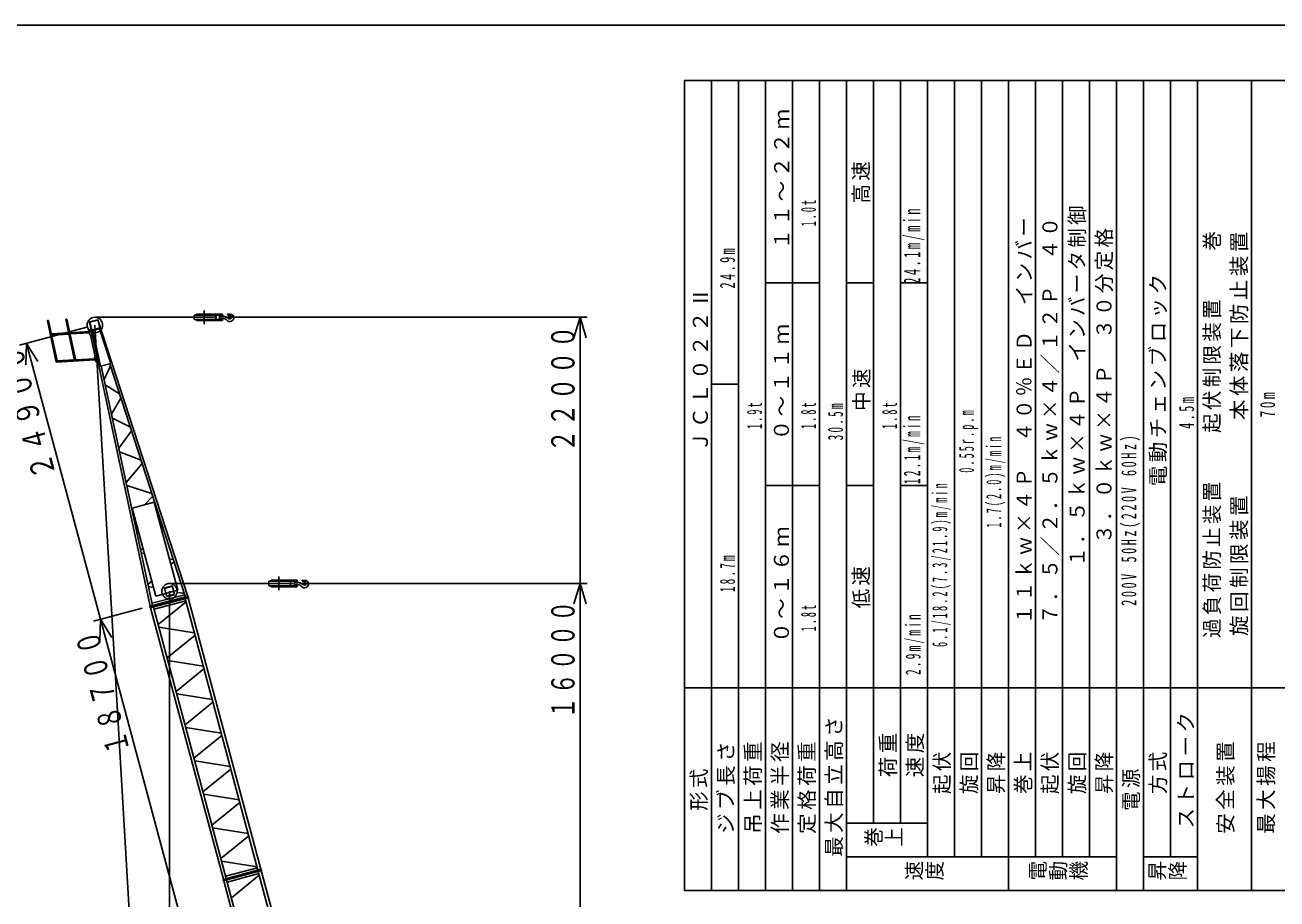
# Model space of a CAD drawing. Units: millimetres, scale not verified. Extents: x -41641 to 29787, y -88892 to 19460.
# Drawn here: x -17813 to 9655, y 113 to 19295 of the extents above; entities that cross this region are included whole.
import ezdxf
from ezdxf.enums import TextEntityAlignment as Align

# ---------------------------------------------------------------- set-up
doc = ezdxf.new("R2010")
doc.units = ezdxf.units.MM
doc.header["$LTSCALE"] = 70
doc.layers.add('0-0_L-1-1', color=4, linetype='Continuous')
doc.layers.add('1-2_NTEXT', color=7, linetype='Continuous')
doc.styles.add('ＭＳ ゴシック', font='')
doc.styles.get('ＭＳ ゴシック').set_extended_font_data('MS Gothic')

msp = doc.modelspace()

# ---------------------------------------------------------------- linework, layer by layer
at = {"layer": '0-0_L-1-1'}
for p, q in [((-3346.22, 301.56), (-3346.22, 18079.34)), ((-3346.22, 18079.34), (13838.97, 18079.34)), ((-2753.63, 301.56), (-2753.63, 18079.34)), ((-2161.04, 301.56), (-2161.04, 18079.34)), ((-1568.44, 301.56), (-1568.44, 18079.34)), ((-975.85, 301.56), (-975.85, 18079.34)), ((-383.26, 301.56), (-383.26, 18079.34)), ((209.33, 301.56), (209.33, 18079.34)), ((801.93, 1780.08), (801.93, 18079.34)), ((1394.52, 1780.08), (1394.52, 18079.34)), ((1987.11, 1040.82), (1987.11, 18079.34)), ((2579.7, 1040.82), (2579.7, 18079.34)), ((3172.3, 1040.82), (3172.3, 18079.34)), ((3764.89, 301.56), (3764.89, 18079.34)), ((4357.48, 1040.82), (4357.48, 18079.34)), ((4950.08, 1040.82), (4950.08, 18079.34)), ((5542.67, 1040.82), (5542.67, 18079.34)), ((6135.26, 301.56), (6135.26, 18079.34)), ((6727.85, 301.56), (6727.85, 18079.34)), ((7320.45, 1040.82), (7320.45, 18079.34)), ((7913.04, 301.56), (7913.04, 18079.34)), ((9098.22, 301.56), (9098.22, 18079.34)), ((-1568.44, 13634.9), (-383.26, 13634.9)), ((209.33, 13634.9), (801.93, 13634.9)), ((1394.52, 13634.9), (1987.11, 13634.9)), ((-14102.35, 12930.35), (-13482.35, 12930.35)), ((-14102.35, 12830.35), (-14102.35, 12930.35)), ((-14052.35, 12950.35), (-13482.35, 12950.35)), ((-14052.35, 12930.35), (-14052.35, 12950.35)), ((-13882.35, 12730.35), (-13882.35, 13030.35)), ((-13628.35, 12830.35), (-13628.35, 12930.35)), ((-13482.35, 12930.35), (-13482.35, 12950.35)), ((-13482.35, 12930.35), (-13482.35, 12950.35)), ((-13362.48, 12949.69), (-13323.36, 12945.79)), ((-17931.68, 12267.44), (-16454.21, 12663.49)), ((-17129.02, 11895.49), (-17321.68, 12799.37)), ((-17107.28, 11924.01), (-17295.08, 12805.04)), ((-16920.61, 12836.48), (-16893.14, 12838.09)), ((-16727.94, 11932.6), (-16920.61, 12836.48)), ((-16700.47, 11934.21), (-16893.14, 12838.09)), ((-16396.96, 12778.24), (-16213.43, 12827.41)), ((-15067.92, 6543.15), (-16396.96, 12778.24)), ((-16343.99, 12599.87), (-16392.13, 12779.53)), ((-16390.58, 12773.74), (-16216.71, 12820.32)), ((-16343.99, 12599.87), (-16170.12, 12646.46)), ((-16280.35, 12880.35), (-13602.31, 12880.35)), ((-14835.6, -11962.04), (-16280.35, 12710.1)), ((-16170.12, 12646.46), (-16218.26, 12826.12)), ((-14244.16, 6754.78), (-16213.43, 12827.41)), ((-16199.71, 12623), (-16204.34, 12637.29)), ((-14102.35, 12830.35), (-13482.35, 12830.35)), ((-14052.35, 12810.35), (-14052.35, 12830.35)), ((-14052.35, 12810.35), (-13482.35, 12810.35)), ((-13548.35, 12903.46), (-13467.35, 12903.46)), ((-13548.35, 12858.35), (-13548.35, 12903.46)), ((-13548.35, 12857.23), (-13548.35, 12902.35)), ((-13548.35, 12858.35), (-13467.35, 12858.35)), ((-13482.35, 12810.35), (-13482.35, 12830.35)), ((-13482.35, 12810.35), (-13482.35, 12830.35)), ((-13422.31, 12880.35), (-5477.36, 12880.35)), ((-13417.69, 12842.8), (-13412.43, 12839.79)), ((-13394, 12883.19), (-13334.46, 12849.82)), ((-5769.86, 12430.35), (-5634.86, 12880.35)), ((-5634.86, 7037.96), (-5634.86, 12880.35)), ((-5499.86, 12430.35), (-5634.86, 12880.35)), ((-17233.82, 12517.63), (-16857.34, 12539.67)), ((-17228.08, 12490.72), (-16851.6, 12512.76)), ((-16829.87, 12541.28), (-16408.96, 12565.93)), ((-16824.14, 12514.37), (-16403.23, 12539.02)), ((-16416.64, 12601.94), (-16360.09, 12605.25)), ((-16392.68, 12489.55), (-16416.64, 12601.94)), ((-16386.62, 12489.91), (-16410.58, 12602.3)), ((-16392.68, 12489.55), (-16336.13, 12492.86)), ((-16272.31, 12011.18), (-16373.3, 12484.94)), ((-16325.98, 12589.16), (-16180.36, 12628.18)), ((-16158.98, 11805.69), (-16325.98, 12589.16)), ((-16306.64, 12594.35), (-16309.77, 12609.04)), ((-15933.26, 11866.17), (-16180.36, 12628.18)), ((-17793.43, 11838.61), (-17779.55, 12308.22)), ((-17532.64, 11908.52), (-17779.55, 12308.22)), ((-17129.02, 11895.49), (-16276.69, 11945.4)), ((-17129.02, 11895.49), (-17107.28, 11924.01)), ((-17107.28, 11924.01), (-16730.81, 11946.06)), ((-16727.94, 11932.6), (-16700.47, 11934.21)), ((-16703.34, 11947.66), (-16282.43, 11972.31)), ((-16290.11, 12008.33), (-16233.55, 12011.64)), ((-16269.02, 11909.39), (-16290.11, 12008.33)), ((-16262.96, 11909.74), (-16284.05, 12008.68)), ((-16269.02, 11909.39), (-16212.47, 11912.7)), ((-16158.98, 11805.69), (-15933.26, 11866.17)), ((-16076.34, 11513.94), (-15938.37, 11817.12)), ((-14291.72, 6739.35), (-15952.6, 11860.99)), ((-15019.01, 6553.58), (-16139.64, 11810.87)), ((-16052.12, 11400.3), (-15739.43, 11203.64)), ((-2753.63, 11412.67), (-2161.04, 11412.67)), ((-15915.14, 10757.68), (-15707.48, 11105.11)), ((-15895.65, 10666.25), (-15501.77, 10470.76)), ((-15754.94, 10006.12), (-15475.49, 10389.73)), ((-15738.63, 9929.6), (-15265.19, 9741.22)), ((-15595.3, 9257.17), (-15242.87, 9672.4)), ((-15581.27, 9191.36), (-15029.25, 9013.65)), ((-1568.44, 9190.45), (-383.26, 9190.45)), ((209.33, 9190.45), (801.93, 9190.45)), ((1394.52, 9190.45), (1987.11, 9190.45)), ((-15462.35, 8691.37), (-14979.39, 8820.78)), ((-15192.29, 8763.73), (-15009.85, 8953.82)), ((-14461.75, 6888.93), (-14979.39, 8820.78)), ((-14944.72, 6759.52), (-15462.35, 8691.37)), ((-15436, 8509.81), (-15418.57, 8527.97)), ((-15423.69, 8452.07), (-15396.32, 8444.91)), ((-14839.67, 8299.35), (-14793.71, 8287.33)), ((-14813.07, 8200.04), (-14776.55, 8234.41)), ((-15276.91, 7763.5), (-15226.46, 7810.98)), ((-15265.95, 7712.05), (-15195.97, 7697.19)), ((-14647.1, 7580.66), (-14558.45, 7561.84)), ((-14613.13, 7453.88), (-14543.06, 7514.39)), ((-12245.23, 6887.96), (-12245.23, 7187.96)), ((-15117.99, 7017.9), (-15033.5, 7090.86)), ((-15107.83, 6970.24), (-14995.31, 6948.33)), ((-14944.72, 6759.52), (-14461.75, 6888.93)), ((-14759.84, 6935.85), (-14576.32, 6985.02)), ((-14706.87, 6757.48), (-14755.01, 6937.14)), ((-14753.46, 6931.35), (-14579.6, 6977.93)), ((-14643.23, 7037.96), (-11933.38, 7037.96)), ((-14643.23, -11665.35), (-14643.23, 6867.71)), ((-14533.01, 6804.07), (-14581.15, 6983.73)), ((-12465.23, 7087.96), (-11845.23, 7087.96)), ((-12465.23, 6987.96), (-12465.23, 7087.96)), ((-12465.23, 6987.96), (-11845.23, 6987.96)), ((-12415.23, 7107.96), (-11845.23, 7107.96)), ((-12415.23, 7087.96), (-12415.23, 7107.96)), ((-12415.23, 6967.96), (-12415.23, 6987.96)), ((-12415.23, 6967.96), (-11845.23, 6967.96)), ((-11991.23, 6987.96), (-11991.23, 7087.96)), ((-11911.23, 7015.96), (-11911.23, 7061.07)), ((-11911.23, 7059.96), (-11830.23, 7059.96)), ((-11911.23, 7014.84), (-11911.23, 7059.96)), ((-11911.23, 7014.84), (-11830.23, 7014.84)), ((-11845.23, 7087.96), (-11845.23, 7107.96)), ((-11845.23, 7087.96), (-11845.23, 7107.96)), ((-11845.23, 6967.96), (-11845.23, 6987.96)), ((-11845.23, 6967.96), (-11845.23, 6987.96)), ((-11780.57, 7000.41), (-11775.31, 6997.4)), ((-11756.89, 7040.8), (-11697.35, 7007.43)), ((-11753.38, 7037.96), (-5477.36, 7037.96)), ((-11753.38, 7037.96), (-5477.36, 7037.96)), ((-11725.36, 7107.3), (-11686.24, 7103.4)), ((-5769.86, 6587.96), (-5634.86, 7037.96)), ((-5634.86, -8962.04), (-5634.86, 7037.96)), ((-5499.86, 6587.96), (-5634.86, 7037.96)), ((-15077.82, 6540.61), (-14234.92, 6757.15)), ((-15071.13, 6516.52), (-14230.78, 6741.7)), ((-15066.99, 6501.07), (-14226.64, 6726.24)), ((-15029.88, 6604.55), (-14308.14, 6789.96)), ((-14981.61, 6472.18), (-14286.14, 6658.53)), ((-14892.33, 6139), (-14280.17, 6636.26)), ((-14706.87, 6757.48), (-14533.01, 6804.07)), ((-14688.87, 6746.78), (-14543.25, 6785.79)), ((-14669.52, 6751.96), (-14672.66, 6766.65)), ((-14562.59, 6780.61), (-14567.23, 6794.9)), ((-14449.18, 6842.01), (-14316.65, 6816.21)), ((-14361.87, 6690.01), (-14370.52, 6722.31)), ((-12702.68, 749), (-14299.08, 6706.83)), ((-12639.9, 765.82), (-14236.3, 6723.65)), ((-14226.64, 6726.24), (-14234.92, 6757.15)), ((-16308.11, 6210.71), (-15241.78, 6496.55)), ((-16308.11, 6210.71), (-15241.78, 6496.55)), ((-15066.99, 6501.07), (-15077.6, 6540.67)), ((-13460.94, 545.83), (-15057.33, 6503.66)), ((-13398.15, 562.65), (-14994.55, 6520.48)), ((-14931.76, 6537.3), (-14942, 6575.5)), ((-16169.86, 5781.88), (-16155.98, 6251.49)), ((-11332.3, -11743.25), (-16155.98, 6251.49)), ((-14877.29, 6082.86), (-14098.51, 5958.29)), ((-14695.63, 5404.89), (-14083.47, 5902.16)), ((-14680.58, 5348.76), (-13901.81, 5224.19)), ((-14498.92, 4670.79), (-13886.77, 5168.05)), ((-3346.22, 4746.01), (13838.97, 4746.01)), ((-14483.88, 4614.65), (-13705.11, 4490.09)), ((-14302.22, 3936.69), (-13690.06, 4433.95)), ((-14287.18, 3880.55), (-13508.4, 3755.98)), ((-14105.52, 3202.58), (-13493.36, 3699.85)), ((-14090.48, 3146.44), (-13311.7, 3021.88)), ((-13908.82, 2468.48), (-13296.66, 2965.74)), ((-13893.77, 2412.34), (-13115, 2287.78)), ((-13712.11, 1734.37), (-13099.96, 2231.64)), ((-13697.07, 1678.24), (-12918.3, 1553.67)), ((209.33, 1780.08), (1987.11, 1780.08)), ((-13515.41, 1000.27), (-12903.25, 1497.54)), ((-13500.37, 944.13), (-12721.59, 819.57)), ((209.33, 1040.82), (6135.26, 1040.82)), ((6727.85, 1040.82), (7913.04, 1040.82)), ((-13470.6, 543.24), (-12630.24, 768.41)), ((-13466.45, 527.78), (-12626.1, 752.96)), ((-13462.31, 512.33), (-12621.96, 737.5)), ((-13411.09, 610.95), (-12715.63, 797.3)), ((-13411.09, 610.95), (-12715.63, 797.3)), ((-13376.93, 483.44), (-12681.46, 669.79)), ((-13331.22, 564.02), (-13335.37, 579.47)), ((-13327.08, 548.56), (-13331.22, 564.02)), ((-13285.32, 141.56), (-12673.16, 638.83)), ((-12757.19, 701.27), (-12765.47, 732.18)), ((-12761.33, 716.72), (-12626.1, 752.96)), ((-11095.83, -5247.87), (-12694.4, 718.09)), ((-11032.86, -5231.71), (-12631.62, 734.91)), ((-12621.96, 737.5), (-12630.24, 768.41)), ((-13466.45, 527.78), (-13470.6, 543.24)), ((-13462.31, 512.33), (-13466.45, 527.78)), ((-11856.23, -5443.02), (-13452.65, 514.92)), ((-11793.45, -5426.19), (-13389.87, 531.74)), ((-3346.22, 301.56), (13838.97, 301.56))]:
    msp.add_line(p, q, dxfattribs=at)
for points in [[(-28178.22, -19204.66), (-28178.22, 19295.34), (28146.78, 19295.34)], [(-15909.07, 5851.79), (-16155.98, 6251.49), (-17779.55, 12308.22)]]:
    msp.add_lwpolyline(points, dxfattribs=at)
for centre in [(-16280.35, 12710.1), (-14643.23, 6867.71)]:
    msp.add_circle(centre, 170.25, dxfattribs=at)
for centre, radius, start, end in [((-13363.27, 12941.73), 8, 84.32, 225.84), ((-13317.35, 12989.98), 74.63, 226.33, 270), ((-13317.35, 12880.35), 35, 240.73, 90), ((-13318.4, 12995.55), 50, 264.32, 276.51), ((-13304.35, 12872.35), 74, 0, 96.51), ((-17307.95, 12800.18), 13.6, 12.03, 192.03), ((-13472.35, 12747.35), 110, 58.62, 87.4), ((-13467.35, 12752.35), 150, 60.73, 90), ((-13467.09, 12744.33), 110, 40.53, 60.2), ((-13317.35, 12872.35), 87, 220.53, 5.28), ((-11835.23, 6904.96), 110, 58.62, 87.4), ((-11830.23, 6909.96), 150, 60.73, 90), ((-11829.97, 6901.95), 110, 40.53, 60.2), ((-11680.23, 7029.96), 87, 220.53, 5.28), ((-11726.16, 7099.34), 8, 84.32, 225.84), ((-11680.23, 7147.59), 74.63, 226.33, 270), ((-11680.23, 7037.96), 35, 240.73, 90), ((-11681.29, 7153.16), 50, 264.32, 276.51), ((-11667.23, 7029.96), 74, 0, 96.51)]:
    msp.add_arc(centre, radius, start, end, dxfattribs=at)

# ---------------------------------------------------------------- texts
at = {"layer": '1-2_NTEXT', "style": 'ＭＳ ゴシック'}
for s, height, width, p in [('巻', 329.9, 0.95, (1071.22, 1260.45)), ('上', 329.9, 0.95, (1521.22, 1260.45)), ('巻', 2.17, 0.95, (1098.05, 1409.46)), ('上', 2.17, 0.95, (1101.01, 1409.46)), (',', 2.17, 0.25, (1099.7, 1409.62)), ('速', 329.9, 0.95, (1960.11, 521.19)), ('度', 329.9, 0.95, (2410.11, 521.19)), ('電', 329.9, 0.95, (4671.08, 521.19)), ('動', 329.9, 0.95, (5121.08, 521.19)), ('機', 329.9, 0.95, (5571.08, 521.19)), ('昇', 329.9, 0.95, (7293.45, 521.19)), ('降', 329.9, 0.95, (7743.45, 521.19))]:
    msp.add_text(s, height=height, rotation=90, dxfattribs=dict(at, width=width)).set_placement(p, align=Align.BOTTOM_LEFT)
at = {"layer": '1-2_NTEXT', "attachment_point": 7, "style": 'ＭＳ ゴシック'}
for s, insert, char_height, rotation in [('\\T1.17;１１～２２ｍ', (-1047.15, 14372.12), 329.9, 90), ('\\T1.17;\\W0.95;高速', (730.63, 15380.12), 329.9, 90), ('\\T1.39;\\W0.5;1.0t', (-454.55, 14876.12), 329.9, 90), ('\\T1.4;\\W0.55;24.1m/min', (1915.82, 13616.12), 362, 90), ('\\T1.17;\\W0.95;１．５ｋｗ×４Ｐ\u3000インバータ制御', (5471.37, 7407.67), 329.9, 90), ('\\T1.17;\\W0.95;１１ｋｗ×４Ｐ\u3000４０％ＥＤ\u3000インバー', (4286.19, 6147.67), 329.9, 90), ('\\T1.17;\\W0.95;７．５／２．５ｋｗ×４／１２Ｐ\u3000４０', (4878.78, 6147.67), 329.9, 90), ('\\T1.17;\\W0.95;３．０ｋｗ×４Ｐ\u3000３０分定格', (6063.96, 7911.67), 329.9, 90), ('\\T1.17;\\W0.95;過負荷防止装置\u3000\u3000起伏制限装置\u3000\u3000巻', (8434.34, 5841.67), 329.9, 90), ('\\T1.17;旋回制限装置\u3000\u3000\u3000本体落下防止装置', (9026.93, 5886.16), 329.9, 90), ('\\T1.39;\\W0.6;24.9m', (-2232.33, 13513.01), 329.9, 90), ('\\T1.17;電動チェンブロック', (7249.15, 9171.67), 329.9, 90), ('\\T1.17;ＪＣＬ０２２Ⅱ', (-2824.93, 9927.67), 329.9, 90), ('\\T1.17;０～１１ｍ', (-1047.15, 10179.67), 329.9, 90), ('\\T1.17;\\W0.7;２２０００', (-5747.36, 9921.6), 511.4, 90), ('\\T1.17;\\W0.75;２４９００', (-17122.13, 9421.24), 511.4, 105), ('\\T1.17;\\W0.95;中速', (741.71, 10827.44), 329.9, 90), ('\\T1.39;\\W0.5;1.9t', (-1639.74, 10431.67), 329.9, 90), ('\\T1.39;\\W0.5;1.8t', (-454.55, 10431.67), 329.9, 90), ('\\T1.39;\\W0.5;1.8t', (1323.22, 10431.67), 329.9, 90), ('\\T1.39;\\W0.6;4.5m', (7841.74, 10431.67), 329.9, 90), ('\\T1.38;\\W0.65;70m', (9619.52, 10683.67), 329.9, 90), ('\\T1.39;\\W0.55;30.5m', (138.04, 10179.67), 329.9, 90), ('\\T1.4;\\W0.5;0.55r.p.m', (3101, 9468.67), 329.9, 90), ('\\T1.4;\\W0.5;12.1m/min', (1915.82, 9221.17), 362, 90), ('\\T1.4;\\W0.5;1.7(2.0)m/min', (3693.59, 8262.67), 329.9, 90), ('\\T1.41;\\W0.6;200V\\~50Hz(220V\\~60Hz)', (6656.56, 6548.17), 329.9, 90), ('\\T1.41;\\W0.5;6.1/18.2(7.3/21.9)m/min', (2508.41, 5643.67), 329.9, 90), ('\\T1.17;０～１６ｍ', (-1047.15, 5735.23), 329.9, 90), ('\\T1.39;\\W0.55;18.7m', (-2232.33, 6846.34), 329.9, 90), ('\\T1.17;\\W0.95;低速', (730.63, 6491.23), 329.9, 90), ('\\T1.17;\\W0.65;１６０００', (-5747.36, 4079.21), 511.4, 90), ('\\T1.39;\\W0.5;1.8t', (-454.55, 5987.23), 329.9, 90), ('\\T1.4;\\W0.55;2.9m/min', (1915.82, 5028.73), 329.9, 90), ('\\T1.17;\\W0.7;１８７００', (-15498.56, 3364.51), 511.4, 105), ('\\T1.17;ストローク', (7841.74, 1660.41), 329.9, 90), ('\\T1.17;最大自立高さ', (138.04, 1038.78), 329.9, 90), ('\\T1.17;荷重', (1323.22, 2786.04), 329.9, 90), ('\\T1.17;速度', (1915.82, 2786.04), 329.9, 90), ('\\T1.17;ジブ長さ', (-2232.33, 1542.78), 329.9, 90), ('\\T1.17;吊上荷重', (-1639.74, 1542.78), 329.9, 90), ('\\T1.17;作業半径', (-1047.15, 1542.78), 329.9, 90), ('\\T1.17;定格荷重', (-454.55, 1542.78), 329.9, 90), ('\\T1.17;\\W0.95;起伏', (2508.41, 2416.41), 329.9, 90), ('\\T1.17;\\W0.95;旋回', (3101, 2416.41), 329.9, 90), ('\\T1.17;\\W0.95;昇降', (3693.59, 2416.41), 329.9, 90), ('\\T1.17;\\W0.95;巻上', (4286.19, 2416.41), 329.9, 90), ('\\T1.17;\\W0.95;起伏', (4878.78, 2416.41), 329.9, 90), ('\\T1.17;\\W0.95;旋回', (5471.37, 2416.41), 329.9, 90), ('\\T1.17;\\W0.95;昇降', (6063.96, 2416.41), 329.9, 90), ('\\T1.17;\\W0.95;方式', (7249.15, 2416.41), 329.9, 90), ('\\T1.17;安全装置', (8730.63, 1542.78), 329.9, 90), ('\\T1.17;最大揚程', (9619.52, 1542.78), 329.9, 90), ('\\T1.17;\\W0.95;形式', (-2824.93, 2046.78), 329.9, 90), ('\\T1.17;\\W0.95;電源', (6656.56, 2046.78), 329.9, 90)]:
    msp.add_mtext(s, dxfattribs=dict(at, insert=insert, char_height=char_height, rotation=rotation))

doc.saveas('drawing.dxf')
